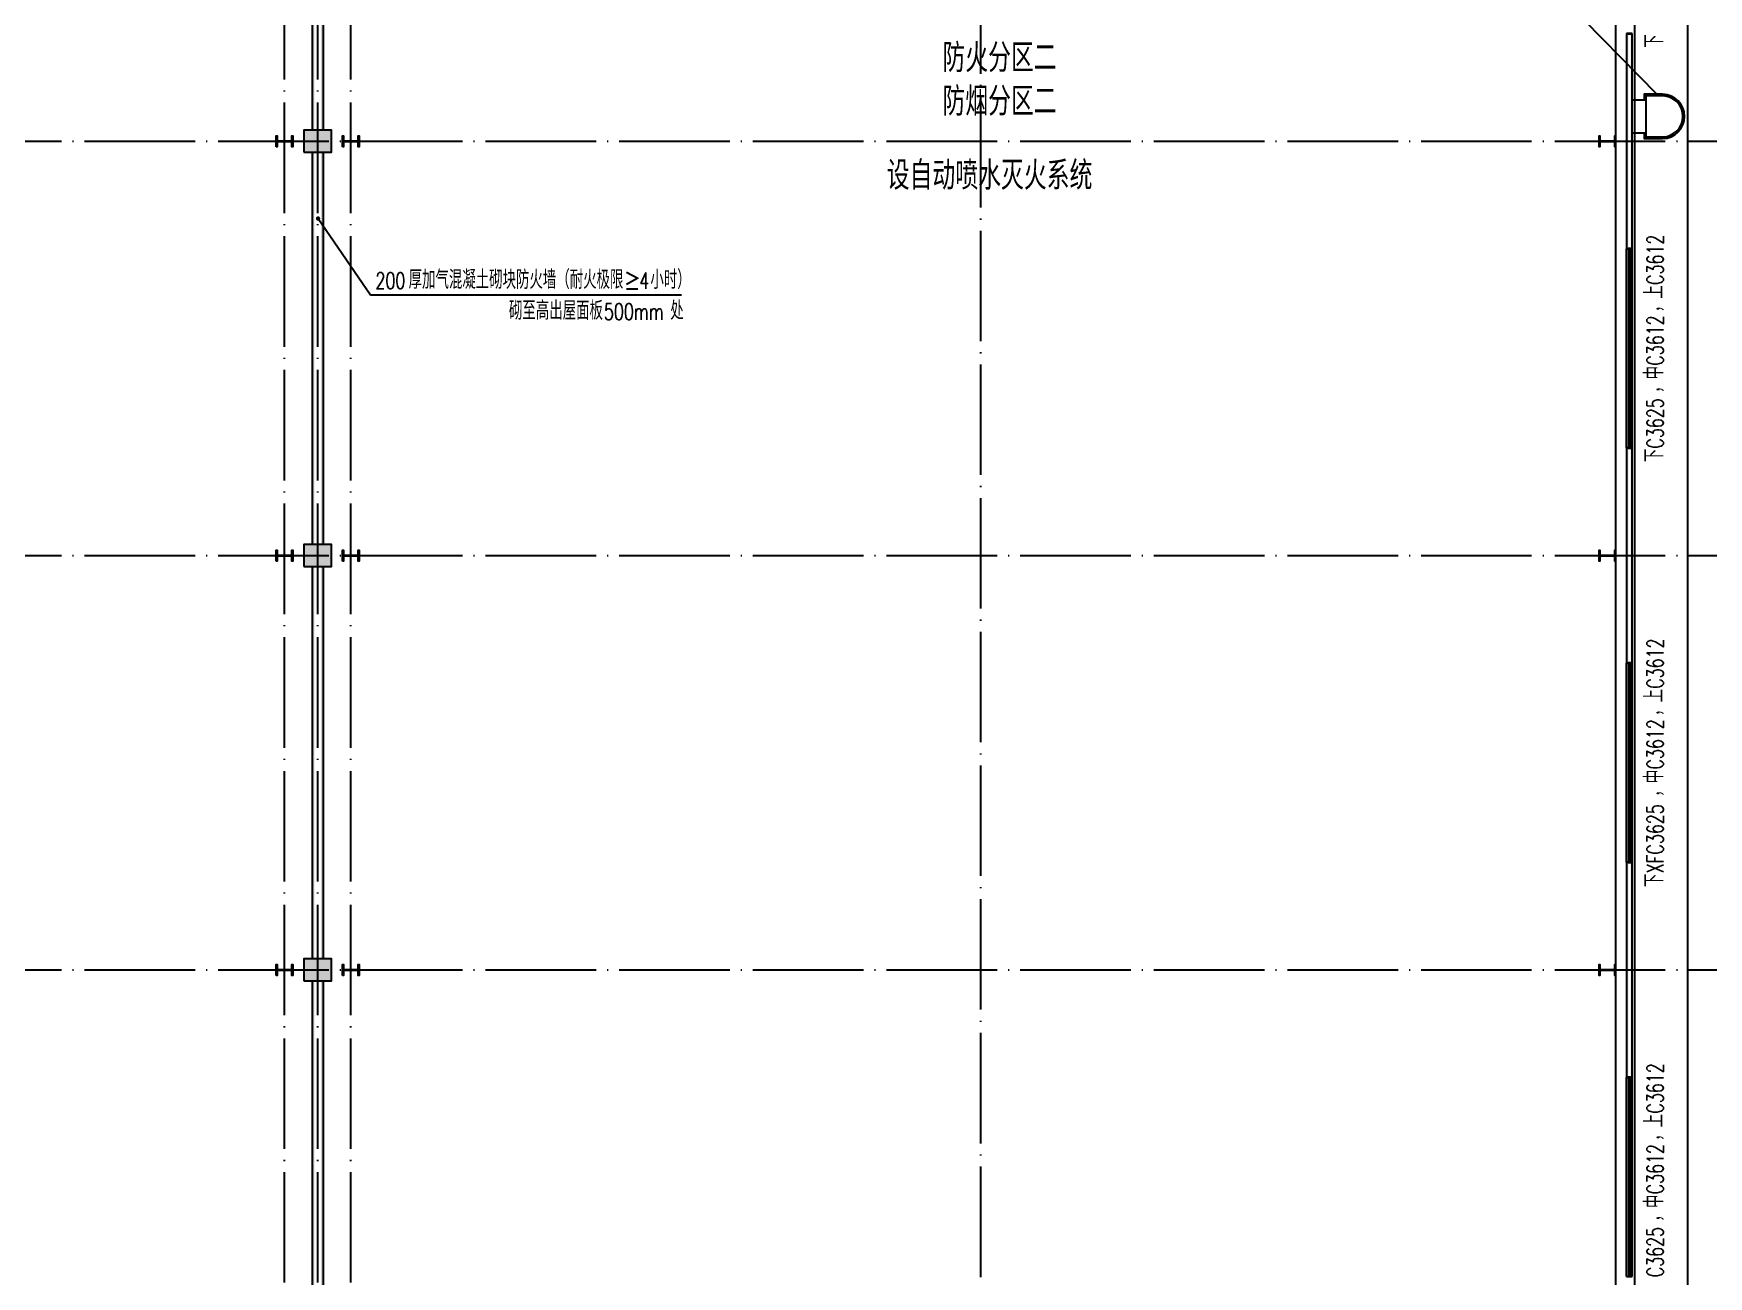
# Model space of a CAD drawing. Extents: x 4267484 to 4395158, y -674551 to -235742.
# Drawn here: x 4330452 to 4360780, y -413027 to -390527 of the extents above; entities that cross this region are included whole.
import ezdxf

# ---------------------------------------------------------------- set-up
doc = ezdxf.new("R2010")
doc.units = 0
doc.header["$LTSCALE"] = 1000
doc.header["$MEASUREMENT"] = 0
doc.linetypes.add('DOTE', pattern=[2.42, 2, -0.2, 0.02, -0.2])
doc.layers.get('0').update_dxf_attribs({"linetype": 'CONTINUOUS'})
doc.layers.add('_0', color=7, linetype='CONTINUOUS', lineweight=25)
for name, color, linetype in [('COLUMN', 9, 'CONTINUOUS'), ('DIM_LEAD', 3, 'CONTINUOUS'), ('DOTE', 252, 'CONTINUOUS'), ('Prof', 2, 'CONTINUOUS'), ('PUB_DIM', 3, 'CONTINUOUS'), ('PUB_HATCH', 8, 'CONTINUOUS'), ('PUB_TEXT', 7, 'CONTINUOUS'), ('PUB_WALL', 9, 'CONTINUOUS'), ('STAIR', 5, 'CONTINUOUS'), ('WALL', 2, 'CONTINUOUS'), ('WALL-MOVE', 6, 'CONTINUOUS'), ('WINDOW', 4, 'CONTINUOUS'), ('WINDOW_TEXT', 7, 'CONTINUOUS')]:
    doc.layers.add(name, color=color, linetype=linetype)
doc.styles.add('_HZTXT', font='txt.shx', dxfattribs={"width": 0.8, "bigfont": 'HZTXT.shx'})
doc.styles.add('_TCH_DIM', font='SIMPLEX', dxfattribs={"bigfont": 'GBCBIG'})
doc.styles.add('_TCH_WINDOW', font='SIMPLEX', dxfattribs={"height": 3.5, "bigfont": 'GBCBIG'})

# ---------------------------------------------------------------- blocks, each defined once
blk = doc.blocks.new('$TCHSYS$WIN2D')
for p, q in [((-0.5, 0.5), (0.5, 0.5)), ((-0.5, 0.5), (-0.5, -0.5)), ((0.5, 0.5), (0.5, -0.5)), ((0.5, 0.1667), (-0.5, 0.1667)), ((0.5, -0.1667), (-0.5, -0.1667)), ((-0.5, -0.5), (0.5, -0.5))]:
    blk.add_line(p, q)
blk = doc.blocks.new('_FZH')
blk.add_lwpolyline([(-0.5, -0.5), (0.5, -0.5), (0.5, 0.5), (-0.5, 0.5)], close=True)
at = {"layer": 'PUB_HATCH'}
blk.add_solid([(-0.5, -0.5), (0.5, -0.5), (-0.5, 0.5), (0.5, 0.5)], dxfattribs=at)

msp = doc.modelspace()

# ---------------------------------------------------------------- hatches: boundary and pattern name
at = {"layer": 'Prof', "linetype": 'ByBlock'}
for points in [[(4335132.3, -392466.8), (4335132.3, -392376.8), (4335148.3, -392376.8), (4335148.3, -392576.8), (4335132.3, -392576.8), (4335132.3, -392486.8), (4334864.3, -392486.8), (4334864.3, -392576.8), (4334848.3, -392576.8), (4334848.3, -392376.8), (4334864.3, -392376.8), (4334864.3, -392466.8)], [(4336332.3, -392466.8), (4336332.3, -392376.8), (4336348.3, -392376.8), (4336348.3, -392576.8), (4336332.3, -392576.8), (4336332.3, -392486.8), (4336064.3, -392486.8), (4336064.3, -392576.8), (4336048.3, -392576.8), (4336048.3, -392376.8), (4336064.3, -392376.8), (4336064.3, -392466.8)], [(4358814.3, -392486.8), (4358814.3, -392576.8), (4358798.3, -392576.8), (4358798.3, -392376.8), (4358814.3, -392376.8), (4358814.3, -392466.8), (4359082.3, -392466.8), (4359082.3, -392376.8), (4359098.3, -392376.8), (4359098.3, -392576.8), (4359082.3, -392576.8), (4359082.3, -392486.8)], [(4335132.3, -399966.8), (4335132.3, -399876.8), (4335148.3, -399876.8), (4335148.3, -400076.8), (4335132.3, -400076.8), (4335132.3, -399986.8), (4334864.3, -399986.8), (4334864.3, -400076.8), (4334848.3, -400076.8), (4334848.3, -399876.8), (4334864.3, -399876.8), (4334864.3, -399966.8)], [(4336332.3, -399966.8), (4336332.3, -399876.8), (4336348.3, -399876.8), (4336348.3, -400076.8), (4336332.3, -400076.8), (4336332.3, -399986.8), (4336064.3, -399986.8), (4336064.3, -400076.8), (4336048.3, -400076.8), (4336048.3, -399876.8), (4336064.3, -399876.8), (4336064.3, -399966.8)], [(4358814.3, -399986.8), (4358814.3, -400076.8), (4358798.3, -400076.8), (4358798.3, -399876.8), (4358814.3, -399876.8), (4358814.3, -399966.8), (4359082.3, -399966.8), (4359082.3, -399876.8), (4359098.3, -399876.8), (4359098.3, -400076.8), (4359082.3, -400076.8), (4359082.3, -399986.8)], [(4335132.3, -407466.8), (4335132.3, -407376.8), (4335148.3, -407376.8), (4335148.3, -407576.8), (4335132.3, -407576.8), (4335132.3, -407486.8), (4334864.3, -407486.8), (4334864.3, -407576.8), (4334848.3, -407576.8), (4334848.3, -407376.8), (4334864.3, -407376.8), (4334864.3, -407466.8)], [(4336332.3, -407466.8), (4336332.3, -407376.8), (4336348.3, -407376.8), (4336348.3, -407576.8), (4336332.3, -407576.8), (4336332.3, -407486.8), (4336064.3, -407486.8), (4336064.3, -407576.8), (4336048.3, -407576.8), (4336048.3, -407376.8), (4336064.3, -407376.8), (4336064.3, -407466.8)], [(4358814.3, -407486.8), (4358814.3, -407576.8), (4358798.3, -407576.8), (4358798.3, -407376.8), (4358814.3, -407376.8), (4358814.3, -407466.8), (4359082.3, -407466.8), (4359082.3, -407376.8), (4359098.3, -407376.8), (4359098.3, -407576.8), (4359082.3, -407576.8), (4359082.3, -407486.8)]]:
    msp.add_hatch(color=256, dxfattribs=at).paths.add_polyline_path(points)
at = {"layer": 'PUB_WALL'}
for color, points in [(0, [(4335498.3, -392276.8), (4335538.3, -392276.8), (4335538.3, -385176.8), (4335498.3, -385176.8)]), (0, [(4335658.3, -392276.8), (4335698.3, -392276.8), (4335698.3, -385176.8), (4335658.3, -385176.8)]), (256, [(4359398.3, -390526.8), (4359298.3, -390526.8), (4359328.3, -390556.8), (4359368.3, -390556.8)]), (256, [(4359298.3, -390526.8), (4359298.3, -394426.8), (4359328.3, -394396.8), (4359328.3, -390556.8)]), (256, [(4359398.3, -394426.8), (4359398.3, -390526.8), (4359368.3, -390556.8), (4359368.3, -394396.8)]), (0, [(4335848.3, -392276.8), (4335348.3, -392276.8), (4335388.3, -392316.8), (4335808.3, -392316.8)]), (0, [(4335348.3, -392276.8), (4335348.3, -392676.8), (4335388.3, -392636.8), (4335388.3, -392316.8)]), (0, [(4335848.3, -392676.8), (4335848.3, -392276.8), (4335808.3, -392316.8), (4335808.3, -392636.8)]), (0, [(4335348.3, -392676.8), (4335848.3, -392676.8), (4335808.3, -392636.8), (4335388.3, -392636.8)]), (0, [(4335498.3, -399776.8), (4335538.3, -399776.8), (4335538.3, -392676.8), (4335498.3, -392676.8)]), (0, [(4335658.3, -399776.8), (4335698.3, -399776.8), (4335698.3, -392676.8), (4335658.3, -392676.8)]), (256, [(4359298.3, -394426.8), (4359398.3, -394426.8), (4359368.3, -394396.8), (4359328.3, -394396.8)]), (256, [(4359398.3, -398026.8), (4359298.3, -398026.8), (4359328.3, -398056.8), (4359368.3, -398056.8)]), (256, [(4359298.3, -398026.8), (4359298.3, -401926.8), (4359328.3, -401896.8), (4359328.3, -398056.8)]), (256, [(4359398.3, -401926.8), (4359398.3, -398026.8), (4359368.3, -398056.8), (4359368.3, -401896.8)]), (0, [(4335848.3, -399776.8), (4335348.3, -399776.8), (4335388.3, -399816.8), (4335808.3, -399816.8)]), (0, [(4335348.3, -399776.8), (4335348.3, -400176.8), (4335388.3, -400136.8), (4335388.3, -399816.8)]), (0, [(4335848.3, -400176.8), (4335848.3, -399776.8), (4335808.3, -399816.8), (4335808.3, -400136.8)]), (0, [(4335348.3, -400176.8), (4335848.3, -400176.8), (4335808.3, -400136.8), (4335388.3, -400136.8)]), (0, [(4335498.3, -407276.8), (4335538.3, -407276.8), (4335538.3, -400176.8), (4335498.3, -400176.8)]), (0, [(4335658.3, -407276.8), (4335698.3, -407276.8), (4335698.3, -400176.8), (4335658.3, -400176.8)]), (256, [(4359298.3, -401926.8), (4359398.3, -401926.8), (4359368.3, -401896.8), (4359328.3, -401896.8)]), (256, [(4359398.3, -405526.8), (4359298.3, -405526.8), (4359328.3, -405556.8), (4359368.3, -405556.8)]), (256, [(4359298.3, -405526.8), (4359298.3, -409426.8), (4359328.3, -409396.8), (4359328.3, -405556.8)]), (256, [(4359398.3, -409426.8), (4359398.3, -405526.8), (4359368.3, -405556.8), (4359368.3, -409396.8)]), (0, [(4335848.3, -407276.8), (4335348.3, -407276.8), (4335388.3, -407316.8), (4335808.3, -407316.8)]), (0, [(4335348.3, -407276.8), (4335348.3, -407676.8), (4335388.3, -407636.8), (4335388.3, -407316.8)]), (0, [(4335848.3, -407676.8), (4335848.3, -407276.8), (4335808.3, -407316.8), (4335808.3, -407636.8)]), (0, [(4335348.3, -407676.8), (4335848.3, -407676.8), (4335808.3, -407636.8), (4335388.3, -407636.8)]), (0, [(4335498.3, -414876.8), (4335538.3, -414876.8), (4335538.3, -407676.8), (4335498.3, -407676.8)]), (0, [(4335658.3, -414876.8), (4335698.3, -414876.8), (4335698.3, -407676.8), (4335658.3, -407676.8)]), (256, [(4359298.3, -409426.8), (4359398.3, -409426.8), (4359368.3, -409396.8), (4359328.3, -409396.8)])]:
    msp.add_hatch(color=color, dxfattribs=at).paths.add_polyline_path(points)

# ---------------------------------------------------------------- linework, layer by layer
at = {"layer": '_0', "color": 0}
for points in [[(4356098.3, -369636.8), (4359438.3, -369636.8), (4359438.3, -415316.8), (4356098.1, -415316.8)], [(4356098.3, -369976.8), (4359098.3, -369976.8), (4359098.3, -414976.8), (4356098.1, -414976.8)]]:
    msp.add_lwpolyline(points, dxfattribs=at)
at = {"layer": 'DIM_LEAD'}
for p, q in [((4335604.5, -393875.9), (4336552.7, -395254.8)), ((4336552.7, -395254.8), (4342186.8, -395254.8))]:
    msp.add_line(p, q, dxfattribs=at)
at = {"layer": 'DIM_LEAD', "const_width": 40}
msp.add_lwpolyline([(4335593.2, -393859.4, 1), (4335615.8, -393892.4, 1)], format="xyb", close=True, dxfattribs=at)
at = {"layer": 'DOTE', "linetype": 'DOTE'}
for p, q in [((4334998.3, -417976.8), (4334998.3, -367476.8)), ((4335598.3, -417976.8), (4335598.3, -367476.8)), ((4336198.3, -417976.8), (4336198.3, -367476.8)), ((4347598.3, -367476.8), (4347598.3, -417976.8)), ((4359098.3, -367476.8), (4359098.3, -417976.8)), ((4309598.3, -392476.8), (4361598.3, -392476.8)), ((4309598.3, -399976.8), (4361598.3, -399976.8)), ((4309598.3, -407476.8), (4361598.3, -407476.8))]:
    msp.add_line(p, q, dxfattribs=at)
at = {"layer": 'Prof', "linetype": 'ByBlock'}
for points in [[(4334848.3, -392576.8), (4334848.3, -392376.8), (4334864.3, -392376.8), (4334864.3, -392466.8), (4335132.3, -392466.8), (4335132.3, -392376.8), (4335148.3, -392376.8), (4335148.3, -392576.8), (4335132.3, -392576.8), (4335132.3, -392486.8), (4334864.3, -392486.8), (4334864.3, -392576.8)], [(4336048.3, -392576.8), (4336048.3, -392376.8), (4336064.3, -392376.8), (4336064.3, -392466.8), (4336332.3, -392466.8), (4336332.3, -392376.8), (4336348.3, -392376.8), (4336348.3, -392576.8), (4336332.3, -392576.8), (4336332.3, -392486.8), (4336064.3, -392486.8), (4336064.3, -392576.8)], [(4359098.3, -392376.8), (4359098.3, -392576.8), (4359082.3, -392576.8), (4359082.3, -392486.8), (4358814.3, -392486.8), (4358814.3, -392576.8), (4358798.3, -392576.8), (4358798.3, -392376.8), (4358814.3, -392376.8), (4358814.3, -392466.8), (4359082.3, -392466.8), (4359082.3, -392376.8)], [(4334848.3, -400076.8), (4334848.3, -399876.8), (4334864.3, -399876.8), (4334864.3, -399966.8), (4335132.3, -399966.8), (4335132.3, -399876.8), (4335148.3, -399876.8), (4335148.3, -400076.8), (4335132.3, -400076.8), (4335132.3, -399986.8), (4334864.3, -399986.8), (4334864.3, -400076.8)], [(4336048.3, -400076.8), (4336048.3, -399876.8), (4336064.3, -399876.8), (4336064.3, -399966.8), (4336332.3, -399966.8), (4336332.3, -399876.8), (4336348.3, -399876.8), (4336348.3, -400076.8), (4336332.3, -400076.8), (4336332.3, -399986.8), (4336064.3, -399986.8), (4336064.3, -400076.8)], [(4359098.3, -399876.8), (4359098.3, -400076.8), (4359082.3, -400076.8), (4359082.3, -399986.8), (4358814.3, -399986.8), (4358814.3, -400076.8), (4358798.3, -400076.8), (4358798.3, -399876.8), (4358814.3, -399876.8), (4358814.3, -399966.8), (4359082.3, -399966.8), (4359082.3, -399876.8)], [(4334848.3, -407576.8), (4334848.3, -407376.8), (4334864.3, -407376.8), (4334864.3, -407466.8), (4335132.3, -407466.8), (4335132.3, -407376.8), (4335148.3, -407376.8), (4335148.3, -407576.8), (4335132.3, -407576.8), (4335132.3, -407486.8), (4334864.3, -407486.8), (4334864.3, -407576.8)], [(4336048.3, -407576.8), (4336048.3, -407376.8), (4336064.3, -407376.8), (4336064.3, -407466.8), (4336332.3, -407466.8), (4336332.3, -407376.8), (4336348.3, -407376.8), (4336348.3, -407576.8), (4336332.3, -407576.8), (4336332.3, -407486.8), (4336064.3, -407486.8), (4336064.3, -407576.8)], [(4359098.3, -407376.8), (4359098.3, -407576.8), (4359082.3, -407576.8), (4359082.3, -407486.8), (4358814.3, -407486.8), (4358814.3, -407576.8), (4358798.3, -407576.8), (4358798.3, -407376.8), (4358814.3, -407376.8), (4358814.3, -407466.8), (4359082.3, -407466.8), (4359082.3, -407376.8)]]:
    msp.add_lwpolyline(points, close=True, dxfattribs=at)
at = {"layer": 'PUB_DIM'}
msp.add_line((4358198.6, -389944.4), (4359845.9, -391626.8), dxfattribs=at)
at = {"layer": 'STAIR'}
for points in [[(4356598.3, -368676.8), (4360398.3, -368676.8), (4360398.3, -416276.8), (4356598.3, -416276.8)], [(4359398.3, -391726.8), (4359648.3, -391726.8)], [(4359398.3, -392326.8), (4359648.3, -392326.8)]]:
    msp.add_lwpolyline(points, dxfattribs=at)
msp.add_lwpolyline([(4359618.3, -392326.8), (4359618.3, -392426.8), (4359948.3, -392426.8, 1), (4359948.3, -391626.8), (4359618.3, -391626.8), (4359618.3, -391726.8)], format="xyb", dxfattribs=at)
msp.add_lwpolyline([(4359948.3, -391656.8), (4359648.3, -391656.8), (4359648.3, -392396.8), (4359948.3, -392396.8, 1)], format="xyb", close=True, dxfattribs=at)
at = {"layer": 'WALL', "color": 0}
for p, q in [((4335498.3, -385176.8), (4335498.3, -392276.8)), ((4335698.3, -385176.8), (4335698.3, -392276.8)), ((4335498.3, -392676.8), (4335498.3, -399776.8)), ((4335698.3, -392676.8), (4335698.3, -399776.8)), ((4335498.3, -400176.8), (4335498.3, -407276.8)), ((4335698.3, -400176.8), (4335698.3, -407276.8)), ((4335498.3, -407676.8), (4335498.3, -414876.8)), ((4335698.3, -407676.8), (4335698.3, -414876.8))]:
    msp.add_line(p, q, dxfattribs=at)
at = {"layer": 'WALL-MOVE'}
for p, q in [((4359398.3, -390526.8), (4359298.3, -390526.8)), ((4359298.3, -390526.8), (4359298.3, -394426.8)), ((4359398.3, -394426.8), (4359398.3, -390526.8)), ((4359298.3, -394426.8), (4359398.3, -394426.8)), ((4359398.3, -398026.8), (4359298.3, -398026.8)), ((4359298.3, -398026.8), (4359298.3, -401926.8)), ((4359398.3, -401926.8), (4359398.3, -398026.8)), ((4359298.3, -401926.8), (4359398.3, -401926.8)), ((4359398.3, -405526.8), (4359298.3, -405526.8)), ((4359298.3, -405526.8), (4359298.3, -409426.8)), ((4359398.3, -409426.8), (4359398.3, -405526.8)), ((4359298.3, -409426.8), (4359398.3, -409426.8))]:
    msp.add_line(p, q, dxfattribs=at)

# ---------------------------------------------------------------- block references
at = {"layer": 'COLUMN', "color": 0, "xscale": 500, "yscale": 400, "zscale": 400}
for p in [(4335598.3, -392476.8), (4335598.3, -399976.8), (4335598.3, -407476.8)]:
    msp.add_blockref('_FZH', p, dxfattribs=at)
at = {"layer": 'WINDOW', "xscale": 3600, "yscale": 100, "zscale": 3600, "rotation": 90}
for p in [(4359348.3, -396226.8), (4359348.3, -403726.8), (4359348.3, -411226.8)]:
    msp.add_blockref('$TCHSYS$WIN2D', p, dxfattribs=at)

# ---------------------------------------------------------------- texts
at = {"layer": 'PUB_DIM', "style": '_HZTXT', "width": 0.8}
for s, p in [('防火分区二', (4346909.1, -391225.6)), ('防烟分区二', (4346909.1, -392013.7)), ('设自动喷水灭火系统', (4345900.8, -393354.4))]:
    msp.add_text(s, height=517.24, dxfattribs=at).set_placement(p)
at = {"layer": 'PUB_TEXT', "style": '_TCH_DIM', "width": 0.705882}
for s, p in [('200', (4336644.3, -395149.8)), ('4', (4341422, -395149.8)), ('500mm', (4340782.1, -395709.8))]:
    msp.add_text(s, height=297.5, dxfattribs=at).set_placement(p)
at = {"layer": 'PUB_TEXT', "style": '_TCH_DIM'}
for s, height, p in [('厚加气混凝土砌块防火墙（耐火极限≥', 337.589, (4337244.3, -395149.8)), ('小时）', 337.59, (4341622, -395149.8)), ('砌至高出屋面板', 337.59, (4339061.8, -395709.8)), ('处', 337.6, (4341982.1, -395709.8))]:
    msp.add_text(s, height=height, dxfattribs=at).set_placement(p)
at = {"layer": 'WINDOW_TEXT', "style": '_TCH_WINDOW'}
for s, height, p in [('下', 337.6, (4359963.3, -390786.1)), ('，上', 337.59, (4359963.3, -395568.9)), ('，中', 337.59, (4359963.3, -397030.4)), ('下', 337.6, (4359963.3, -398286.1)), ('，上', 337.59, (4359963.3, -402878.9)), ('，中', 337.59, (4359963.3, -404340.4)), ('下', 337.6, (4359963.3, -405976.1)), ('，上', 337.59, (4359963.3, -410568.9)), ('，中', 337.59, (4359963.3, -412030.4))]:
    msp.add_text(s, height=height, rotation=90, dxfattribs=at).set_placement(p)
at = {"layer": 'WINDOW_TEXT', "style": '_TCH_WINDOW', "width": 0.705882}
for s, p in [('C3612', (4359963.3, -395077.4)), ('C3612', (4359963.3, -396538.9)), ('C3625', (4359963.3, -398040.4)), ('C3612', (4359963.3, -402387.4)), ('C3612', (4359963.3, -403848.9)), ('XFC3625', (4359963.3, -405730.4)), ('C3612', (4359963.3, -410077.4)), ('C3612', (4359963.3, -411538.9)), ('C3625', (4359963.3, -413040.4))]:
    msp.add_text(s, height=297.5, rotation=90, dxfattribs=at).set_placement(p)

doc.saveas('drawing.dxf')
